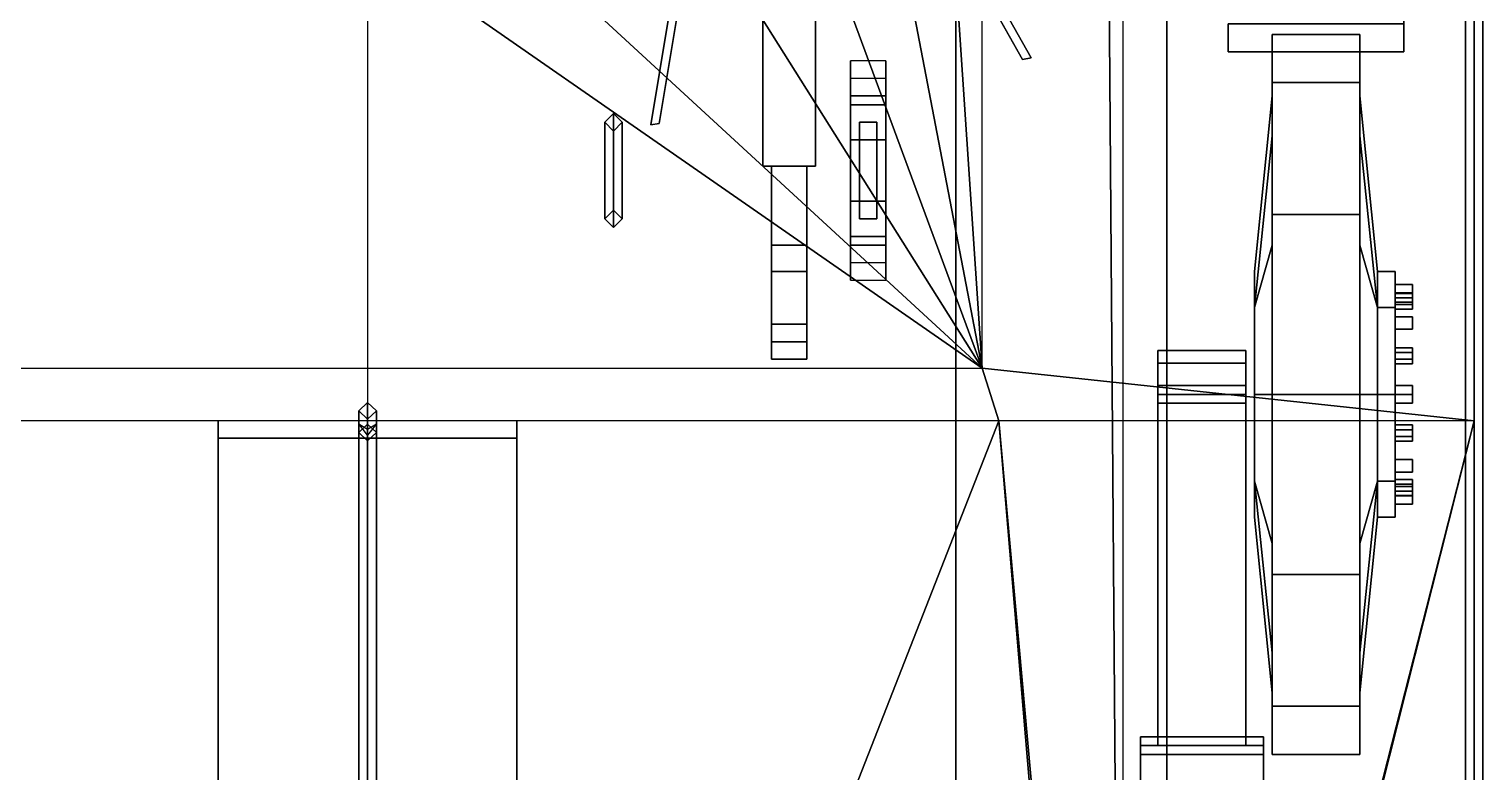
# Model space of a CAD drawing. Header units: millimetres. Extents: x -1.27 to 1.27, y -2.41 to 6.57.
# Drawn here: x -0.385 to 1.27, y -0.93 to -0.084 of the extents above; entities that cross this region are included whole.
import ezdxf

# ---------------------------------------------------------------- set-up
doc = ezdxf.new("R2010")
doc.units = ezdxf.units.MM
for name, color, linetype in [('fenders', 6, 'Continuous'), ('gun', 1, 'Continuous'), ('reference', 9, 'Continuous'), ('side_skirts', 3, 'Continuous'), ('suspension', 5, 'Continuous'), ('tracks', 3, 'Continuous'), ('turret', 2, 'Continuous'), ('wheels', 2, 'Continuous')]:
    doc.layers.add(name, color=color, linetype=linetype)

msp = doc.modelspace()

# ---------------------------------------------------------------- linework, layer by layer
for points in [[(0.86, -2.1, 1.17), (0.67, -2.26, 0.38), (0.67, 1.83, 0.38), (0.8263, 2.37, 1.03)], [(0.86, -2.1, 1.17), (0.86, -2.1, 1.17), (0.8263, 2.37, 1.03), (0.86, 2.1263, 1.17)], [(0.7, -0.47, 1.84), (0.7, 0.96, 1.84), (1.26, 2.1263, 1.17), (1.26, -0.53, 1.17)], [(0.67, 1.83, 0.38), (0.67, -2.26, 0.38), (-0.67, -2.26, 0.38), (-0.67, 1.83, 0.38)], [(0.62, 0.72, 1.84), (0.7, -0.47, 1.84), (0.7, 0.96, 1.84), (0.62, 0.72, 1.84)], [(0.7, -0.47, 1.84), (0.7, -0.47, 1.84), (0.62, 0.72, 1.84), (0.5, 0.57, 1.84)], [(0.7, -0.47, 1.84), (0.7, -0.47, 1.84), (0.5, 0.57, 1.84), (0.36, 0.45, 1.84)], [(0.7, -0.47, 1.84), (0.7, -0.47, 1.84), (0.36, 0.45, 1.84), (0.19, 0.34, 1.84)], [(0.7, -0.47, 1.84), (0.7, -0.47, 1.84), (0.19, 0.34, 1.84), (-0.06, 0.23, 1.84)], [(0.7, -0.47, 1.84), (0.7, -0.47, 1.84), (-0.06, 0.23, 1.84), (-0.25, 0.19, 1.84)], [(-0.7, -0.47, 1.84), (0.7, -0.47, 1.84), (-0.25, 0.19, 1.84), (-0.47, 0.19, 1.84)], [(0.55, -0.14, 1.84), (0.55, -0.17, 1.89), (0.55, -0.16, 1.9), (0.55, -0.12, 1.84)], [(0.55, -0.12, 1.84), (0.55, -0.16, 1.9), (0.59, -0.16, 1.9), (0.59, -0.12, 1.84)], [(0.59, -0.16, 1.9), (0.59, -0.17, 1.89), (0.59, -0.14, 1.84), (0.59, -0.12, 1.84)], [(0.59, -0.14, 1.84), (0.59, -0.17, 1.89), (0.55, -0.17, 1.89), (0.55, -0.14, 1.84)], [(0.55, -0.17, 1.89), (0.55, -0.21, 1.92), (0.55, -0.21, 1.93), (0.55, -0.16, 1.9)], [(0.55, -0.16, 1.9), (0.55, -0.21, 1.93), (0.59, -0.21, 1.93), (0.59, -0.16, 1.9)], [(0.59, -0.21, 1.93), (0.59, -0.21, 1.92), (0.59, -0.17, 1.89), (0.59, -0.16, 1.9)], [(0.28, -0.18, 1.84), (0.27, -0.19, 1.84), (0.27, -0.19, 1.9), (0.28, -0.18, 1.91)], [(0.27, -0.3, 1.9), (0.28, -0.31, 1.91), (0.28, -0.18, 1.91), (0.27, -0.19, 1.9)], [(0.29, -0.19, 1.84), (0.28, -0.18, 1.84), (0.28, -0.18, 1.91), (0.29, -0.19, 1.9)], [(0.28, -0.31, 1.91), (0.29, -0.3, 1.9), (0.29, -0.19, 1.9), (0.28, -0.18, 1.91)], [(0.59, -0.17, 1.89), (0.59, -0.21, 1.92), (0.55, -0.21, 1.92), (0.55, -0.17, 1.89)], [(0.27, -0.19, 1.84), (0.28, -0.2, 1.84), (0.28, -0.2, 1.89), (0.27, -0.19, 1.9)], [(0.28, -0.29, 1.89), (0.27, -0.3, 1.9), (0.27, -0.19, 1.9), (0.28, -0.2, 1.89)], [(0.28, -0.2, 1.84), (0.29, -0.19, 1.84), (0.29, -0.19, 1.9), (0.28, -0.2, 1.89)], [(0.29, -0.3, 1.9), (0.28, -0.29, 1.89), (0.28, -0.2, 1.89), (0.29, -0.19, 1.9)], [(0.56, -0.19, 1.84), (0.56, -0.3, 1.84), (0.56, -0.3, 1.89), (0.56, -0.19, 1.89)], [(0.56, -0.19, 1.89), (0.56, -0.3, 1.89), (0.58, -0.3, 1.9), (0.58, -0.19, 1.9)], [(0.58, -0.19, 1.9), (0.58, -0.19, 1.84), (0.56, -0.19, 1.84), (0.56, -0.19, 1.89)], [(0.58, -0.3, 1.9), (0.58, -0.3, 1.84), (0.58, -0.19, 1.84), (0.58, -0.19, 1.9)], [(0.55, -0.21, 1.93), (0.55, -0.28, 1.93), (0.59, -0.28, 1.93), (0.59, -0.21, 1.93)], [(0.55, -0.21, 1.92), (0.55, -0.28, 1.92), (0.55, -0.28, 1.93), (0.55, -0.21, 1.93)], [(0.59, -0.21, 1.92), (0.59, -0.28, 1.92), (0.55, -0.28, 1.92), (0.55, -0.21, 1.92)], [(0.59, -0.28, 1.93), (0.59, -0.28, 1.92), (0.59, -0.21, 1.92), (0.59, -0.21, 1.93)], [(0.55, -0.28, 1.93), (0.55, -0.28, 1.92), (0.55, -0.32, 1.89), (0.55, -0.33, 1.9)], [(0.59, -0.33, 1.9), (0.59, -0.28, 1.93), (0.55, -0.28, 1.93), (0.55, -0.33, 1.9)], [(0.55, -0.32, 1.89), (0.55, -0.28, 1.92), (0.59, -0.28, 1.92), (0.59, -0.32, 1.89)], [(0.59, -0.32, 1.89), (0.59, -0.28, 1.92), (0.59, -0.28, 1.93), (0.59, -0.33, 1.9)], [(0.28, -0.29, 1.84), (0.27, -0.3, 1.84), (0.27, -0.3, 1.9), (0.28, -0.29, 1.89)], [(0.29, -0.3, 1.84), (0.28, -0.29, 1.84), (0.28, -0.29, 1.89), (0.29, -0.3, 1.9)], [(0.27, -0.3, 1.84), (0.28, -0.31, 1.84), (0.28, -0.31, 1.91), (0.27, -0.3, 1.9)], [(0.28, -0.31, 1.84), (0.29, -0.3, 1.84), (0.29, -0.3, 1.9), (0.28, -0.31, 1.91)], [(0.56, -0.3, 1.89), (0.56, -0.3, 1.84), (0.58, -0.3, 1.84), (0.58, -0.3, 1.9)], [(0.55, -0.33, 1.9), (0.55, -0.32, 1.89), (0.55, -0.35, 1.84), (0.55, -0.37, 1.84)], [(0.55, -0.35, 1.84), (0.55, -0.32, 1.89), (0.59, -0.32, 1.89), (0.59, -0.35, 1.84)], [(0.59, -0.37, 1.84), (0.59, -0.33, 1.9), (0.55, -0.33, 1.9), (0.55, -0.37, 1.84)], [(0.59, -0.35, 1.84), (0.59, -0.32, 1.89), (0.59, -0.33, 1.9), (0.59, -0.37, 1.84)], [(-0.7188, -0.53, 1.8175), (-0.7, -0.47, 1.84), (0.7, -0.47, 1.84), (0.7188, -0.53, 1.8175)], [(0.7188, -0.53, 1.8175), (0.7, -0.47, 1.84), (1.26, -0.53, 1.17)], [(0, -0.5094, 1.8252), (-0.01, -0.5188, 1.8217), (-0.01, -0.5434, 1.8894), (0, -0.534, 1.8928)], [(0.01, -0.5188, 1.8217), (0, -0.5094, 1.8252), (0, -0.534, 1.8928), (0.01, -0.5434, 1.8894)], [(-0.01, -0.5188, 1.8217), (0, -0.5282, 1.8182), (0, -0.5528, 1.886), (-0.01, -0.5434, 1.8894)], [(0, -0.5282, 1.8182), (0.01, -0.5188, 1.8217), (0.01, -0.5434, 1.8894), (0, -0.5528, 1.886)], [(-0.7188, -0.53, 1.8175), (-0.85, -2.0869, 1.2349), (-0.07, -2.08, 1.2375), (-0.19, -1.6, 1.4171)], [(-0.7188, -0.53, 1.8175), (-0.19, -1.6, 1.4171), (0.3, -1.6, 1.4171), (0.7188, -0.53, 1.8175)], [(0, -1.294, 1.5752), (-0.01, -1.3068, 1.5812), (-0.01, -0.5337, 1.8626), (0, -0.5396, 1.8497)], [(-0.01, -1.3068, 1.5812), (0, -1.3008, 1.594), (0, -0.5465, 1.8685), (-0.01, -0.5337, 1.8626)], [(-0.01, -0.5434, 1.8894), (0, -0.5528, 1.886), (0.01, -0.5434, 1.8894), (0, -0.534, 1.8928)], [(0.01, -1.3068, 1.5812), (0, -1.294, 1.5752), (0, -0.5396, 1.8497), (0.01, -0.5337, 1.8626)], [(0, -1.3008, 1.594), (0.01, -1.3068, 1.5812), (0.01, -0.5337, 1.8626), (0, -0.5465, 1.8685)], [(0.42, -2.08, 1.2375), (0.85, -2.0869, 1.2349), (0.7188, -0.53, 1.8175), (0.3, -1.6, 1.4171)], [(0.85, -2.0869, 1.2349), (0.86, -2.1, 1.17), (0.7188, -0.53, 1.8175)], [(0.86, -2.1, 1.17), (1.26, -0.53, 1.17), (0.7188, -0.53, 1.8175)]]:
    msp.add_3dface(points)
at = {"layer": 'fenders'}
for points in [[(1.26, -0.53, 1.17), (1.26, 2.1263, 1.17), (1.26, 2.13, 1.13), (1.26, -2.41, 1.13)], [(1.26, -0.53, 1.17), (1, -1.56, 1.17), (0.86, -2.1, 1.17), (1.26, -0.53, 1.17)], [(1.26, -0.53, 1.17), (1.26, -1.56, 1.17), (1, -1.56, 1.17), (1.26, -0.53, 1.17)], [(1.26, -2.41, 1.13), (1.26, -2.41, 1.13), (1.26, -2.41, 1.17), (1.26, -0.53, 1.17)]]:
    msp.add_3dface(points, dxfattribs=at)
at = {"layer": 'gun'}
for points in [[(0.45, 0.08, 1.97), (0.45, -0.24, 1.97), (0.45, -0.24, 2.06), (0.45, 0.08, 2.06)], [(0.45, 0.08, 2.06), (0.45, -0.24, 2.06), (0.51, -0.24, 2.06), (0.51, 0.08, 2.06)], [(0.51, 0.08, 1.97), (0.51, -0.24, 1.97), (0.45, -0.24, 1.97), (0.45, 0.08, 1.97)], [(0.51, -0.24, 2.06), (0.51, -0.24, 1.97), (0.51, 0.08, 1.97), (0.51, 0.08, 2.06)], [(0.46, -0.24, 2.01), (0.45, -0.24, 1.97), (0.51, -0.24, 1.97), (0.5, -0.24, 2.01)], [(0.45, -0.24, 2.06), (0.45, -0.24, 1.97), (0.46, -0.24, 2.01), (0.46, -0.24, 2.06)], [(0.46, -0.24, 2.01), (0.46, -0.33, 2.01), (0.46, -0.36, 2.06), (0.46, -0.24, 2.06)], [(0.5, -0.24, 2.01), (0.5, -0.33, 2.01), (0.46, -0.33, 2.01), (0.46, -0.24, 2.01)], [(0.46, -0.24, 2.06), (0.46, -0.36, 2.06), (0.5, -0.36, 2.06), (0.5, -0.24, 2.06)], [(0.5, -0.36, 2.06), (0.5, -0.33, 2.01), (0.5, -0.24, 2.01), (0.5, -0.24, 2.06)], [(0.5, -0.24, 2.06), (0.5, -0.24, 2.01), (0.51, -0.24, 1.97), (0.51, -0.24, 2.06)], [(0.46, -0.33, 2.01), (0.46, -0.42, 1.97), (0.46, -0.42, 2.1), (0.46, -0.36, 2.06)], [(0.5, -0.33, 2.01), (0.5, -0.42, 1.97), (0.46, -0.42, 1.97), (0.46, -0.33, 2.01)], [(0.5, -0.42, 2.1), (0.5, -0.42, 1.97), (0.5, -0.33, 2.01), (0.5, -0.36, 2.06)], [(0.46, -0.36, 2.06), (0.46, -0.42, 2.1), (0.5, -0.42, 2.1), (0.5, -0.36, 2.06)], [(0.5, -0.42, 1.97), (0.5, -0.44, 1.97), (0.46, -0.44, 1.97), (0.46, -0.42, 1.97)], [(0.46, -0.42, 1.97), (0.46, -0.44, 1.97), (0.46, -0.44, 2.05), (0.46, -0.42, 2.1)], [(0.46, -0.42, 2.1), (0.46, -0.44, 2.05), (0.46, -0.46, 2.08), (0.46, -0.46, 2.1)], [(0.5, -0.46, 2.1), (0.5, -0.42, 2.1), (0.46, -0.42, 2.1), (0.46, -0.46, 2.1)], [(0.5, -0.44, 2.05), (0.5, -0.44, 1.97), (0.5, -0.42, 1.97), (0.5, -0.42, 2.1)], [(0.5, -0.46, 2.08), (0.5, -0.44, 2.05), (0.5, -0.42, 2.1), (0.5, -0.46, 2.1)], [(0.46, -0.44, 2.05), (0.46, -0.44, 1.97), (0.5, -0.44, 1.97), (0.5, -0.44, 2.05)], [(0.46, -0.46, 2.08), (0.46, -0.44, 2.05), (0.5, -0.44, 2.05), (0.5, -0.46, 2.08)], [(0.46, -0.46, 2.1), (0.46, -0.46, 2.08), (0.5, -0.46, 2.08), (0.5, -0.46, 2.1)]]:
    msp.add_3dface(points, dxfattribs=at)
at = {"layer": 'reference'}
msp.add_xline((0, 3.73, 1.86), (0, -1), dxfattribs=at)
at = {"layer": 'side_skirts'}
for points in [[(1.26, 1.95, 1.08), (1.26, -1.52, 1.08), (1.26, -1.52, 1.2), (1.26, 1.95, 1.2)], [(1.26, 1.95, 1.2), (1.26, -1.52, 1.2), (1.27, -1.52, 1.2), (1.27, 1.95, 1.2)], [(1.26, 1.68, 0.86), (1.26, -1.27, 0.86), (1.26, -1.52, 1.08), (1.26, 1.95, 1.08)], [(1.27, -1.52, 1.2), (1.27, -1.52, 1.08), (1.27, 1.95, 1.08), (1.27, 1.95, 1.2)], [(1.27, -1.52, 1.08), (1.27, -1.27, 0.86), (1.27, 1.68, 0.86), (1.27, 1.95, 1.08)], [(1.27, 1.68, 0.86), (1.27, -1.27, 0.86), (1.26, -1.27, 0.86), (1.26, 1.68, 0.86)]]:
    msp.add_3dface(points, dxfattribs=at)
at = {"layer": 'suspension'}
for points in [[(0.9, -0.4646, 0.4654), (0.9, -0.45, 0.43), (0.9, -0.45, 0.43), (0.9, -0.4646, 0.3946)], [(1, -0.45, 0.43), (1, -0.4646, 0.3946), (0.9, -0.4646, 0.3946), (0.9, -0.45, 0.43)], [(1, -0.4646, 0.4654), (1, -0.45, 0.43), (0.9, -0.45, 0.43), (0.9, -0.4646, 0.4654)], [(1, -0.4646, 0.3946), (1, -0.45, 0.43), (1, -0.45, 0.43), (1, -0.4646, 0.4654)], [(1, -0.49, 0.4759), (1, -0.4646, 0.4654), (0.9, -0.4646, 0.4654), (0.9, -0.49, 0.4759)], [(0.9, -0.5, 0.48), (0.9, -0.4646, 0.4654), (0.9, -0.4646, 0.3946), (0.9, -0.5, 0.38)], [(1, -0.4646, 0.3946), (1, -0.5, 0.38), (0.9, -0.5, 0.38), (0.9, -0.4646, 0.3946)], [(1, -0.5, 0.38), (1, -0.4646, 0.3946), (1, -0.4646, 0.4654), (1, -0.5, 0.48)], [(0.9, -0.49, 0.4759), (0.9, -0.5, 0.48), (0.9, -0.49, 0.62)], [(0.9, -0.5, 0.48), (0.9, -0.51, 0.4831), (0.9, -0.51, 0.62), (0.9, -0.49, 0.62)], [(1, -0.49, 0.62), (1, -0.49, 0.4759), (0.9, -0.49, 0.4759), (0.9, -0.49, 0.62)], [(0.9, -0.49, 0.62), (0.9, -0.51, 0.62), (1, -0.51, 0.62), (1, -0.49, 0.62)], [(1, -0.49, 0.62), (1, -0.5, 0.48), (1, -0.49, 0.4759), (1, -0.49, 0.62)], [(1, -0.51, 0.62), (1, -0.51, 0.4831), (1, -0.5, 0.48), (1, -0.49, 0.62)], [(1, -0.5, 0.38), (1, -0.9, 0.49), (0.9, -0.9, 0.49), (0.9, -0.5, 0.38)], [(0.9, -0.5, 0.38), (0.9, -0.9, 0.49), (0.9, -0.89, 0.6), (0.9, -0.5, 0.48)], [(0.9, -0.51, 0.55), (0.9, -0.89, 0.61), (0.9, -0.89, 0.72), (0.9, -0.51, 0.62)], [(0.9, -0.51, 0.62), (0.9, -0.89, 0.72), (1, -0.89, 0.72), (1, -0.51, 0.62)], [(0.9, -0.51, 0.4831), (0.9, -0.89, 0.6), (1, -0.89, 0.6), (1, -0.51, 0.4831)], [(0.9, -0.51, 0.55), (0.9, -0.51, 0.4831), (1, -0.51, 0.4831), (1, -0.51, 0.55)], [(1, -0.51, 0.55), (1, -0.89, 0.61), (0.9, -0.89, 0.61), (0.9, -0.51, 0.55)], [(1, -0.89, 0.6), (1, -0.9, 0.49), (1, -0.5, 0.38), (1, -0.5, 0.48)], [(1, -0.89, 0.72), (1, -0.89, 0.61), (1, -0.51, 0.55), (1, -0.51, 0.62)], [(0.9, -0.89, 0.61), (0.88, -0.89, 0.6), (0.88, -0.89, 0.73), (0.9, -0.89, 0.72)], [(0.88, -0.89, 0.6), (0.88, -0.97, 0.6), (0.88, -0.97, 0.73), (0.88, -0.89, 0.73)], [(1, -0.89, 0.61), (1.02, -0.89, 0.6), (0.88, -0.89, 0.6), (0.9, -0.89, 0.61)], [(0.9, -0.89, 0.6), (0.9, -0.9, 0.49), (0.88, -0.9, 0.49), (0.88, -0.89, 0.6)], [(0.88, -0.9, 0.49), (0.88, -0.96, 0.49), (0.88, -0.97, 0.6), (0.88, -0.89, 0.6)], [(1.02, -0.91, 0.74), (1.02, -0.89, 0.73), (0.88, -0.89, 0.73), (0.88, -0.91, 0.74)], [(0.88, -0.89, 0.73), (0.88, -0.97, 0.73), (0.88, -0.95, 0.74), (0.88, -0.91, 0.74)], [(1.02, -0.89, 0.73), (1, -0.89, 0.72), (0.9, -0.89, 0.72), (0.88, -0.89, 0.73)], [(1.02, -0.89, 0.73), (1.02, -0.89, 0.6), (1, -0.89, 0.61), (1, -0.89, 0.72)], [(1.02, -0.89, 0.6), (1.02, -0.9, 0.49), (1, -0.9, 0.49), (1, -0.89, 0.6)], [(1.02, -0.97, 0.73), (1.02, -0.97, 0.6), (1.02, -0.89, 0.6), (1.02, -0.89, 0.73)], [(1.02, -0.97, 0.6), (1.02, -0.96, 0.49), (1.02, -0.9, 0.49), (1.02, -0.89, 0.6)], [(1.02, -0.95, 0.74), (1.02, -0.97, 0.73), (1.02, -0.89, 0.73), (1.02, -0.91, 0.74)], [(1.02, -0.9, 0.49), (1.02, -0.96, 0.49), (0.88, -0.96, 0.49), (0.88, -0.9, 0.49)], [(0.88, -0.91, 0.74), (0.88, -0.95, 0.74), (1.02, -0.95, 0.74), (1.02, -0.91, 0.74)]]:
    msp.add_3dface(points, dxfattribs=at)
at = {"layer": 'tracks'}
for points in [[(0.91, 1.47), (0.91, -1.45), (0.91, -1.44, 0.03), (0.91, 1.45, 0.03)], [(1.25, -1.44, 0.03), (1.25, -1.45), (1.25, 1.47), (1.25, 1.45, 0.03)], [(0.91, 1.45, 0.03), (0.91, -1.44, 0.03), (1.25, -1.44, 0.03), (1.25, 1.45, 0.03)], [(0.91, -2.05, 0.91), (0.91, -2.07, 0.94), (0.91, 0, 0.98), (0.91, 0, 0.95)], [(0.91, 0, 0.98), (0.91, -2.07, 0.94), (1.25, -2.07, 0.94), (1.25, 0, 0.98)], [(1.25, 0, 0.95), (1.25, -2.05, 0.91), (0.91, -2.05, 0.91), (0.91, 0, 0.95)], [(1.25, 0, 0.98), (1.25, -2.07, 0.94), (1.25, -2.05, 0.91), (1.25, 0, 0.95)], [(-0.17, -1.27, 1.54), (-0.17, -1.28, 1.57), (-0.17, -0.55, 1.84), (-0.17, -0.53, 1.82)], [(-0.17, -0.53, 1.82), (-0.17, -0.55, 1.84), (0.17, -0.55, 1.84), (0.17, -0.53, 1.82)], [(0.17, -0.55, 1.84), (0.17, -1.28, 1.57), (0.17, -1.27, 1.54), (0.17, -0.53, 1.82)], [(-0.17, -0.55, 1.84), (-0.17, -1.28, 1.57), (0.17, -1.28, 1.57), (0.17, -0.55, 1.84)]]:
    msp.add_3dface(points, dxfattribs=at)
at = {"layer": 'turret'}
for points in [[(0.7557, -0.1166, 2.1), (0.5785, 0.1974, 2.1), (0.5686, 0.1956, 2.1), (0.7459, -0.1184, 2.1)], [(0.6781, 0.0017, 1.92), (0.7459, -0.1184, 1.92), (0.7459, -0.1184, 2.1), (0.5686, 0.1956, 2.1)], [(0.7557, -0.1166, 1.92), (0.6879, 0.0034, 1.92), (0.5785, 0.1974, 2.1), (0.7557, -0.1166, 2.1)], [(0.3815, 0.1626, 2.1), (0.3224, -0.193, 2.1), (0.3322, -0.1913, 2.1), (0.3914, 0.1644, 2.1)], [(0.345, -0.057, 1.92), (0.3224, -0.193, 1.92), (0.3224, -0.193, 2.1), (0.3815, 0.1626, 2.1)], [(0.3322, -0.1913, 1.92), (0.3548, -0.0553, 1.92), (0.3914, 0.1644, 2.1), (0.3322, -0.1913, 2.1)], [(0.7459, -0.1184, 2.1), (0.7459, -0.1184, 1.92), (0.7557, -0.1166, 1.92), (0.7557, -0.1166, 2.1)], [(0.3224, -0.193, 2.1), (0.3224, -0.193, 1.92), (0.3322, -0.1913, 1.92), (0.3322, -0.1913, 2.1)]]:
    msp.add_3dface(points, dxfattribs=at)
at = {"layer": 'wheels'}
for points in [[(1.18, -0.0778, 0.9178), (1.18, -0.11, 0.84), (1.18, -0.06, 0.84), (1.18, -0.0424, 0.8824)], [(1.18, -0.11, 0.84), (1.18, -0.0778, 0.7622), (1.18, -0.0424, 0.7976), (1.18, -0.06, 0.84)], [(0.98, -0.0778, 0.9178), (0.98, -0.11, 0.84), (1.18, -0.11, 0.84), (1.18, -0.0778, 0.9178)], [(0.98, -0.11, 0.84), (0.98, -0.0778, 0.7622), (1.18, -0.0778, 0.7622), (1.18, -0.11, 0.84)], [(1.03, -0.09, 0.43), (1.03, -0.1449, 0.225), (1.03, -0.2056, 0.26), (1.03, -0.16, 0.43)], [(1.03, -0.1449, 0.635), (1.03, -0.09, 0.43), (1.03, -0.16, 0.43), (1.03, -0.2056, 0.6)], [(1.03, -0.1449, 0.225), (1.03, -0.09, 0.43), (1.13, -0.09, 0.43), (1.13, -0.1449, 0.225)], [(1.03, -0.09, 0.43), (1.03, -0.1449, 0.635), (1.13, -0.1449, 0.635), (1.13, -0.09, 0.43)], [(1.13, -0.09, 0.43), (1.13, -0.1449, 0.635), (1.13, -0.2056, 0.6), (1.13, -0.16, 0.43)], [(1.13, -0.1449, 0.225), (1.13, -0.09, 0.43), (1.13, -0.16, 0.43), (1.13, -0.2056, 0.26)], [(1.03, -0.295, 0.7851), (1.03, -0.1449, 0.635), (1.03, -0.2056, 0.6), (1.03, -0.33, 0.7244)], [(1.03, -0.1449, 0.635), (1.03, -0.295, 0.7851), (1.13, -0.295, 0.7851), (1.13, -0.1449, 0.635)], [(1.03, -0.1449, 0.225), (1.03, -0.295, 0.0749), (1.03, -0.33, 0.1356), (1.03, -0.2056, 0.26)], [(1.03, -0.295, 0.0749), (1.03, -0.1449, 0.225), (1.13, -0.1449, 0.225), (1.13, -0.295, 0.0749)], [(1.13, -0.1449, 0.635), (1.13, -0.295, 0.7851), (1.13, -0.33, 0.7244), (1.13, -0.2056, 0.6)], [(1.13, -0.295, 0.0749), (1.13, -0.1449, 0.225), (1.13, -0.2056, 0.26), (1.13, -0.33, 0.1356)], [(1.03, -0.16, 0.43), (1.03, -0.2056, 0.26), (1.01, -0.401, 0.331), (1.01, -0.36, 0.43)], [(1.03, -0.2056, 0.6), (1.03, -0.16, 0.43), (1.01, -0.36, 0.43), (1.01, -0.401, 0.529)], [(1.13, -0.2056, 0.26), (1.13, -0.16, 0.43), (1.15, -0.36, 0.43), (1.15, -0.401, 0.331)], [(1.13, -0.16, 0.43), (1.13, -0.2056, 0.6), (1.15, -0.401, 0.529), (1.15, -0.36, 0.43)], [(1.03, -0.33, 0.7244), (1.03, -0.2056, 0.6), (1.01, -0.401, 0.529)], [(1.03, -0.2056, 0.26), (1.03, -0.33, 0.1356), (1.01, -0.401, 0.331)], [(1.13, -0.33, 0.1356), (1.13, -0.2056, 0.26), (1.15, -0.401, 0.331)], [(1.03, -0.295, 0.0749), (1.03, -0.5, 0.02), (1.03, -0.5, 0.09), (1.03, -0.33, 0.1356)], [(1.03, -0.5, 0.02), (1.03, -0.295, 0.0749), (1.13, -0.295, 0.0749), (1.13, -0.5, 0.02)], [(1.03, -0.5, 0.84), (1.03, -0.295, 0.7851), (1.03, -0.33, 0.7244), (1.03, -0.5, 0.77)], [(1.03, -0.295, 0.7851), (1.03, -0.5, 0.84), (1.13, -0.5, 0.84), (1.13, -0.295, 0.7851)], [(1.13, -0.5, 0.02), (1.13, -0.295, 0.0749), (1.13, -0.33, 0.1356), (1.13, -0.5, 0.09)], [(1.13, -0.295, 0.7851), (1.13, -0.5, 0.84), (1.13, -0.5, 0.77), (1.13, -0.33, 0.7244)], [(1.03, -0.5, 0.77), (1.03, -0.33, 0.7244), (1.01, -0.401, 0.529), (1.01, -0.5, 0.57)], [(1.03, -0.33, 0.1356), (1.03, -0.5, 0.09), (1.01, -0.5, 0.29), (1.01, -0.401, 0.331)], [(1.13, -0.33, 0.7244), (1.13, -0.5, 0.77), (1.15, -0.5, 0.57), (1.15, -0.401, 0.529)], [(1.13, -0.5, 0.09), (1.13, -0.33, 0.1356), (1.15, -0.401, 0.331), (1.15, -0.5, 0.29)], [(1.01, -0.401, 0.331), (1.01, -0.64, 0.43), (1.01, -0.599, 0.529), (1.01, -0.36, 0.43)], [(1.01, -0.36, 0.43), (1.01, -0.599, 0.529), (1.01, -0.5, 0.57), (1.01, -0.401, 0.529)], [(1.15, -0.401, 0.331), (1.15, -0.36, 0.43), (1.17, -0.36, 0.43), (1.17, -0.401, 0.331)], [(1.15, -0.36, 0.43), (1.15, -0.401, 0.529), (1.17, -0.401, 0.529), (1.17, -0.36, 0.43)], [(1.17, -0.36, 0.43), (1.17, -0.401, 0.529), (1.17, -0.3845, 0.4778)], [(1.17, -0.36, 0.43), (1.17, -0.3845, 0.4778), (1.17, -0.3899, 0.4648), (1.17, -0.375, 0.43)], [(1.17, -0.3845, 0.3822), (1.17, -0.36, 0.43), (1.17, -0.375, 0.43), (1.17, -0.3899, 0.3952)], [(1.17, -0.401, 0.331), (1.17, -0.36, 0.43), (1.17, -0.3845, 0.3822)], [(1.17, -0.375, 0.43), (1.17, -0.3899, 0.4648), (1.17, -0.3899, 0.4648), (1.17, -0.385, 0.44)], [(1.17, -0.3899, 0.3952), (1.17, -0.375, 0.43), (1.17, -0.385, 0.42), (1.17, -0.3899, 0.3952)], [(1.17, -0.375, 0.43), (1.17, -0.385, 0.44), (1.19, -0.385, 0.44), (1.19, -0.375, 0.43)], [(1.17, -0.385, 0.42), (1.17, -0.375, 0.43), (1.19, -0.375, 0.43), (1.19, -0.385, 0.42)], [(1.19, -0.395, 0.43), (1.19, -0.385, 0.42), (1.19, -0.375, 0.43), (1.19, -0.385, 0.44)], [(1.17, -0.3845, 0.4778), (1.17, -0.401, 0.529), (1.17, -0.4116, 0.5184), (1.17, -0.3976, 0.4832)], [(1.17, -0.401, 0.331), (1.17, -0.3845, 0.3822), (1.17, -0.3976, 0.3768), (1.17, -0.4116, 0.3416)], [(1.17, -0.3845, 0.4778), (1.17, -0.3976, 0.4832), (1.19, -0.3976, 0.4832), (1.19, -0.3845, 0.4778)], [(1.17, -0.3899, 0.4648), (1.17, -0.3845, 0.4778), (1.19, -0.3845, 0.4778), (1.19, -0.3899, 0.4648)], [(1.17, -0.3845, 0.3822), (1.17, -0.3899, 0.3952), (1.19, -0.3899, 0.3952), (1.19, -0.3845, 0.3822)], [(1.17, -0.3976, 0.3768), (1.17, -0.3845, 0.3822), (1.19, -0.3845, 0.3822), (1.19, -0.3976, 0.3768)], [(1.17, -0.385, 0.44), (1.17, -0.3899, 0.4648), (1.17, -0.403, 0.4702), (1.17, -0.395, 0.43)], [(1.17, -0.3899, 0.3952), (1.17, -0.385, 0.42), (1.17, -0.395, 0.43), (1.17, -0.403, 0.3898)], [(1.17, -0.395, 0.43), (1.17, -0.385, 0.42), (1.19, -0.385, 0.42), (1.19, -0.395, 0.43)], [(1.17, -0.385, 0.44), (1.17, -0.395, 0.43), (1.19, -0.395, 0.43), (1.19, -0.385, 0.44)], [(1.17, -0.403, 0.4702), (1.17, -0.3899, 0.4648), (1.19, -0.3899, 0.4648), (1.19, -0.403, 0.4702)], [(1.17, -0.3899, 0.3952), (1.17, -0.403, 0.3898), (1.19, -0.403, 0.3898), (1.19, -0.3899, 0.3952)], [(1.17, -0.49, 0.43), (1.17, -0.4258, 0.3558), (1.17, -0.395, 0.43), (1.17, -0.49, 0.43)], [(1.17, -0.49, 0.43), (1.17, -0.395, 0.43), (1.17, -0.4258, 0.5042), (1.17, -0.49, 0.43)], [(1.17, -0.395, 0.43), (1.17, -0.403, 0.4702), (1.17, -0.4258, 0.5042), (1.17, -0.395, 0.43)], [(1.17, -0.4258, 0.3558), (1.17, -0.403, 0.3898), (1.17, -0.395, 0.43), (1.17, -0.4258, 0.3558)], [(1.19, -0.403, 0.4702), (1.19, -0.3899, 0.4648), (1.19, -0.3845, 0.4778), (1.19, -0.3976, 0.4832)], [(1.19, -0.403, 0.3898), (1.19, -0.3976, 0.3768), (1.19, -0.3845, 0.3822), (1.19, -0.3899, 0.3952)], [(1.01, -0.5, 0.29), (1.01, -0.599, 0.331), (1.01, -0.64, 0.43), (1.01, -0.401, 0.331)], [(1.15, -0.5, 0.29), (1.15, -0.401, 0.331), (1.17, -0.401, 0.331), (1.17, -0.5, 0.29)], [(1.15, -0.401, 0.529), (1.15, -0.5, 0.57), (1.17, -0.5, 0.57), (1.17, -0.401, 0.529)], [(1.17, -0.3976, 0.4832), (1.17, -0.4116, 0.5184), (1.17, -0.4116, 0.5042), (1.17, -0.3976, 0.4832)], [(1.17, -0.3976, 0.4832), (1.17, -0.4116, 0.5042), (1.17, -0.4258, 0.5042), (1.17, -0.403, 0.4702)], [(1.17, -0.4116, 0.3416), (1.17, -0.3976, 0.3768), (1.17, -0.3976, 0.3768), (1.17, -0.4116, 0.3558)], [(1.17, -0.4116, 0.3558), (1.17, -0.3976, 0.3768), (1.17, -0.403, 0.3898), (1.17, -0.4258, 0.3558)], [(1.17, -0.3976, 0.4832), (1.17, -0.403, 0.4702), (1.19, -0.403, 0.4702), (1.19, -0.3976, 0.4832)], [(1.17, -0.403, 0.3898), (1.17, -0.3976, 0.3768), (1.19, -0.3976, 0.3768), (1.19, -0.403, 0.3898)], [(1.17, -0.401, 0.529), (1.17, -0.5, 0.57), (1.17, -0.4522, 0.5455)], [(1.17, -0.401, 0.529), (1.17, -0.4522, 0.5455), (1.17, -0.4468, 0.5324), (1.17, -0.4116, 0.5184)], [(1.17, -0.4522, 0.3145), (1.17, -0.401, 0.331), (1.17, -0.4116, 0.3416), (1.17, -0.4468, 0.3276)], [(1.17, -0.5, 0.29), (1.17, -0.401, 0.331), (1.17, -0.4522, 0.3145)], [(1.17, -0.4116, 0.5184), (1.17, -0.4468, 0.5324), (1.17, -0.4468, 0.5324), (1.17, -0.4258, 0.5184)], [(1.17, -0.4468, 0.3276), (1.17, -0.4116, 0.3416), (1.17, -0.4258, 0.3416), (1.17, -0.4468, 0.3276)], [(1.17, -0.4116, 0.5184), (1.17, -0.4258, 0.5184), (1.19, -0.4258, 0.5184), (1.19, -0.4116, 0.5184)], [(1.17, -0.4116, 0.5042), (1.17, -0.4116, 0.5184), (1.19, -0.4116, 0.5184), (1.19, -0.4116, 0.5042)], [(1.17, -0.4258, 0.5042), (1.17, -0.4116, 0.5042), (1.19, -0.4116, 0.5042), (1.19, -0.4258, 0.5042)], [(1.17, -0.4116, 0.3416), (1.17, -0.4116, 0.3558), (1.19, -0.4116, 0.3558), (1.19, -0.4116, 0.3416)], [(1.17, -0.4258, 0.3416), (1.17, -0.4116, 0.3416), (1.19, -0.4116, 0.3416), (1.19, -0.4258, 0.3416)], [(1.17, -0.4116, 0.3558), (1.17, -0.4258, 0.3558), (1.19, -0.4258, 0.3558), (1.19, -0.4116, 0.3558)], [(1.19, -0.4258, 0.5042), (1.19, -0.4116, 0.5042), (1.19, -0.4116, 0.5184), (1.19, -0.4258, 0.5184)], [(1.19, -0.4258, 0.3558), (1.19, -0.4258, 0.3416), (1.19, -0.4116, 0.3416), (1.19, -0.4116, 0.3558)], [(1.17, -0.5, 0.44), (1.17, -0.49, 0.43), (1.17, -0.4258, 0.5042), (1.17, -0.5, 0.44)], [(1.17, -0.49, 0.43), (1.17, -0.5, 0.42), (1.17, -0.4258, 0.3558), (1.17, -0.49, 0.43)], [(1.17, -0.5, 0.42), (1.17, -0.5, 0.325), (1.17, -0.4258, 0.3558), (1.17, -0.5, 0.42)], [(1.17, -0.5, 0.44), (1.17, -0.4258, 0.5042), (1.17, -0.5, 0.535), (1.17, -0.5, 0.44)], [(1.17, -0.4258, 0.5184), (1.17, -0.4468, 0.5324), (1.17, -0.4598, 0.527), (1.17, -0.4258, 0.5042)], [(1.17, -0.4258, 0.5042), (1.17, -0.4598, 0.527), (1.17, -0.5, 0.535), (1.17, -0.4258, 0.5042)], [(1.17, -0.4468, 0.3276), (1.17, -0.4258, 0.3416), (1.17, -0.4258, 0.3558), (1.17, -0.4598, 0.333)], [(1.17, -0.5, 0.325), (1.17, -0.4598, 0.333), (1.17, -0.4258, 0.3558), (1.17, -0.5, 0.325)], [(1.17, -0.4258, 0.5184), (1.17, -0.4258, 0.5042), (1.19, -0.4258, 0.5042), (1.19, -0.4258, 0.5184)], [(1.17, -0.4258, 0.3558), (1.17, -0.4258, 0.3416), (1.19, -0.4258, 0.3416), (1.19, -0.4258, 0.3558)], [(1.17, -0.4468, 0.5324), (1.17, -0.4522, 0.5455), (1.19, -0.4522, 0.5455), (1.19, -0.4468, 0.5324)], [(1.17, -0.4598, 0.527), (1.17, -0.4468, 0.5324), (1.19, -0.4468, 0.5324), (1.19, -0.4598, 0.527)], [(1.17, -0.4522, 0.3145), (1.17, -0.4468, 0.3276), (1.19, -0.4468, 0.3276), (1.19, -0.4522, 0.3145)], [(1.17, -0.4468, 0.3276), (1.17, -0.4598, 0.333), (1.19, -0.4598, 0.333), (1.19, -0.4468, 0.3276)], [(1.19, -0.4598, 0.527), (1.19, -0.4468, 0.5324), (1.19, -0.4522, 0.5455), (1.19, -0.4652, 0.5401)], [(1.19, -0.4598, 0.333), (1.19, -0.4652, 0.3199), (1.19, -0.4522, 0.3145), (1.19, -0.4468, 0.3276)], [(1.17, -0.4522, 0.5455), (1.17, -0.5, 0.57), (1.17, -0.5, 0.555), (1.17, -0.4652, 0.5401)], [(1.17, -0.5, 0.29), (1.17, -0.4522, 0.3145), (1.17, -0.4652, 0.3199), (1.17, -0.5, 0.305)], [(1.17, -0.4522, 0.5455), (1.17, -0.4652, 0.5401), (1.19, -0.4652, 0.5401), (1.19, -0.4522, 0.5455)], [(1.17, -0.4652, 0.3199), (1.17, -0.4522, 0.3145), (1.19, -0.4522, 0.3145), (1.19, -0.4652, 0.3199)], [(1.17, -0.4652, 0.5401), (1.17, -0.49, 0.545), (1.17, -0.5, 0.535), (1.17, -0.4598, 0.527)], [(1.17, -0.49, 0.315), (1.17, -0.4652, 0.3199), (1.17, -0.4598, 0.333), (1.17, -0.5, 0.325)], [(1.17, -0.4652, 0.5401), (1.17, -0.4598, 0.527), (1.19, -0.4598, 0.527), (1.19, -0.4652, 0.5401)], [(1.17, -0.4598, 0.333), (1.17, -0.4652, 0.3199), (1.19, -0.4652, 0.3199), (1.19, -0.4598, 0.333)], [(1.17, -0.4652, 0.5401), (1.17, -0.5, 0.555), (1.17, -0.49, 0.545), (1.17, -0.4652, 0.5401)], [(1.17, -0.5, 0.305), (1.17, -0.4652, 0.3199), (1.17, -0.4652, 0.3199), (1.17, -0.49, 0.315)], [(1.17, -0.49, 0.545), (1.17, -0.5, 0.555), (1.19, -0.5, 0.555), (1.19, -0.49, 0.545)], [(1.17, -0.5, 0.535), (1.17, -0.49, 0.545), (1.19, -0.49, 0.545), (1.19, -0.5, 0.535)], [(1.17, -0.49, 0.315), (1.17, -0.5, 0.325), (1.19, -0.5, 0.325), (1.19, -0.49, 0.315)], [(1.17, -0.5, 0.305), (1.17, -0.49, 0.315), (1.19, -0.49, 0.315), (1.19, -0.5, 0.305)], [(1.17, -0.5, 0.42), (1.17, -0.49, 0.43), (1.19, -0.49, 0.43), (1.19, -0.5, 0.42)], [(1.17, -0.49, 0.43), (1.17, -0.5, 0.44), (1.19, -0.5, 0.44), (1.19, -0.49, 0.43)], [(1.19, -0.5, 0.535), (1.19, -0.49, 0.545), (1.19, -0.5, 0.555), (1.19, -0.51, 0.545)], [(1.19, -0.5, 0.325), (1.19, -0.51, 0.315), (1.19, -0.5, 0.305), (1.19, -0.49, 0.315)], [(1.19, -0.5, 0.44), (1.19, -0.51, 0.43), (1.19, -0.5, 0.42), (1.19, -0.49, 0.43)], [(1.03, -0.67, 0.7244), (1.03, -0.5, 0.77), (1.01, -0.5, 0.57), (1.01, -0.599, 0.529)], [(1.03, -0.5, 0.09), (1.03, -0.67, 0.1356), (1.01, -0.599, 0.331), (1.01, -0.5, 0.29)], [(1.03, -0.5, 0.02), (1.03, -0.705, 0.0749), (1.03, -0.67, 0.1356), (1.03, -0.5, 0.09)], [(1.03, -0.705, 0.0749), (1.03, -0.5, 0.02), (1.13, -0.5, 0.02), (1.13, -0.705, 0.0749)], [(1.03, -0.705, 0.7851), (1.03, -0.5, 0.84), (1.03, -0.5, 0.77), (1.03, -0.67, 0.7244)], [(1.03, -0.5, 0.84), (1.03, -0.705, 0.7851), (1.13, -0.705, 0.7851), (1.13, -0.5, 0.84)], [(1.13, -0.5, 0.77), (1.13, -0.67, 0.7244), (1.15, -0.599, 0.529), (1.15, -0.5, 0.57)], [(1.13, -0.705, 0.0749), (1.13, -0.5, 0.02), (1.13, -0.5, 0.09), (1.13, -0.67, 0.1356)], [(1.13, -0.67, 0.1356), (1.13, -0.5, 0.09), (1.15, -0.5, 0.29), (1.15, -0.599, 0.331)], [(1.13, -0.5, 0.84), (1.13, -0.705, 0.7851), (1.13, -0.67, 0.7244), (1.13, -0.5, 0.77)], [(1.15, -0.599, 0.331), (1.15, -0.5, 0.29), (1.17, -0.5, 0.29), (1.17, -0.599, 0.331)], [(1.15, -0.5, 0.57), (1.15, -0.599, 0.529), (1.17, -0.599, 0.529), (1.17, -0.5, 0.57)], [(1.17, -0.5, 0.42), (1.17, -0.5742, 0.3558), (1.17, -0.5, 0.325), (1.17, -0.5, 0.42)], [(1.17, -0.5, 0.42), (1.17, -0.51, 0.43), (1.17, -0.5742, 0.3558), (1.17, -0.5, 0.42)], [(1.17, -0.51, 0.43), (1.17, -0.5, 0.44), (1.17, -0.5742, 0.5042), (1.17, -0.51, 0.43)], [(1.17, -0.5, 0.44), (1.17, -0.5, 0.535), (1.17, -0.5742, 0.5042), (1.17, -0.5, 0.44)], [(1.17, -0.5478, 0.3145), (1.17, -0.5, 0.29), (1.17, -0.5, 0.305), (1.17, -0.5348, 0.3199)], [(1.17, -0.5348, 0.3199), (1.17, -0.5, 0.305), (1.17, -0.51, 0.315), (1.17, -0.5348, 0.3199)], [(1.17, -0.5348, 0.3199), (1.17, -0.51, 0.315), (1.17, -0.5, 0.325), (1.17, -0.5402, 0.333)], [(1.17, -0.599, 0.331), (1.17, -0.5, 0.29), (1.17, -0.5478, 0.3145)], [(1.17, -0.5742, 0.3558), (1.17, -0.5402, 0.333), (1.17, -0.5, 0.325), (1.17, -0.5742, 0.3558)], [(1.17, -0.5, 0.535), (1.17, -0.5402, 0.527), (1.17, -0.5742, 0.5042), (1.17, -0.5, 0.535)], [(1.17, -0.51, 0.545), (1.17, -0.5348, 0.5401), (1.17, -0.5402, 0.527), (1.17, -0.5, 0.535)], [(1.17, -0.5, 0.555), (1.17, -0.5348, 0.5401), (1.17, -0.5348, 0.5401), (1.17, -0.51, 0.545)], [(1.17, -0.5, 0.57), (1.17, -0.5478, 0.5455), (1.17, -0.5348, 0.5401), (1.17, -0.5, 0.555)], [(1.17, -0.5, 0.57), (1.17, -0.599, 0.529), (1.17, -0.5478, 0.5455)], [(1.17, -0.5, 0.555), (1.17, -0.51, 0.545), (1.19, -0.51, 0.545), (1.19, -0.5, 0.555)], [(1.17, -0.51, 0.545), (1.17, -0.5, 0.535), (1.19, -0.5, 0.535), (1.19, -0.51, 0.545)], [(1.17, -0.5, 0.325), (1.17, -0.51, 0.315), (1.19, -0.51, 0.315), (1.19, -0.5, 0.325)], [(1.17, -0.51, 0.315), (1.17, -0.5, 0.305), (1.19, -0.5, 0.305), (1.19, -0.51, 0.315)], [(1.17, -0.51, 0.43), (1.17, -0.5, 0.42), (1.19, -0.5, 0.42), (1.19, -0.51, 0.43)], [(1.17, -0.5, 0.44), (1.17, -0.51, 0.43), (1.19, -0.51, 0.43), (1.19, -0.5, 0.44)], [(1.17, -0.51, 0.43), (1.17, -0.5742, 0.5042), (1.17, -0.605, 0.43), (1.17, -0.51, 0.43)], [(1.17, -0.51, 0.43), (1.17, -0.605, 0.43), (1.17, -0.5742, 0.3558), (1.17, -0.51, 0.43)], [(1.17, -0.5478, 0.3145), (1.17, -0.5348, 0.3199), (1.19, -0.5348, 0.3199), (1.19, -0.5478, 0.3145)], [(1.17, -0.5348, 0.3199), (1.17, -0.5402, 0.333), (1.19, -0.5402, 0.333), (1.19, -0.5348, 0.3199)], [(1.17, -0.5348, 0.5401), (1.17, -0.5478, 0.5455), (1.19, -0.5478, 0.5455), (1.19, -0.5348, 0.5401)], [(1.17, -0.5402, 0.527), (1.17, -0.5348, 0.5401), (1.19, -0.5348, 0.5401), (1.19, -0.5402, 0.527)], [(1.17, -0.5742, 0.3416), (1.17, -0.5532, 0.3276), (1.17, -0.5402, 0.333), (1.17, -0.5742, 0.3558)], [(1.17, -0.5532, 0.5324), (1.17, -0.5742, 0.5184), (1.17, -0.5742, 0.5042), (1.17, -0.5402, 0.527)], [(1.17, -0.5402, 0.333), (1.17, -0.5532, 0.3276), (1.19, -0.5532, 0.3276), (1.19, -0.5402, 0.333)], [(1.17, -0.5532, 0.5324), (1.17, -0.5402, 0.527), (1.19, -0.5402, 0.527), (1.19, -0.5532, 0.5324)], [(1.19, -0.5402, 0.333), (1.19, -0.5532, 0.3276), (1.19, -0.5478, 0.3145), (1.19, -0.5348, 0.3199)], [(1.19, -0.5402, 0.527), (1.19, -0.5348, 0.5401), (1.19, -0.5478, 0.5455), (1.19, -0.5532, 0.5324)], [(1.17, -0.599, 0.331), (1.17, -0.5478, 0.3145), (1.17, -0.5532, 0.3276), (1.17, -0.5884, 0.3416)], [(1.17, -0.5478, 0.5455), (1.17, -0.599, 0.529), (1.17, -0.5884, 0.5184), (1.17, -0.5532, 0.5324)], [(1.17, -0.5532, 0.3276), (1.17, -0.5478, 0.3145), (1.19, -0.5478, 0.3145), (1.19, -0.5532, 0.3276)], [(1.17, -0.5478, 0.5455), (1.17, -0.5532, 0.5324), (1.19, -0.5532, 0.5324), (1.19, -0.5478, 0.5455)], [(1.17, -0.5884, 0.3416), (1.17, -0.5532, 0.3276), (1.17, -0.5532, 0.3276), (1.17, -0.5742, 0.3416)], [(1.17, -0.5532, 0.5324), (1.17, -0.5884, 0.5184), (1.17, -0.5742, 0.5184), (1.17, -0.5532, 0.5324)], [(1.17, -0.6024, 0.3768), (1.17, -0.5884, 0.3558), (1.17, -0.5742, 0.3558), (1.17, -0.597, 0.3898)], [(1.17, -0.605, 0.43), (1.17, -0.597, 0.3898), (1.17, -0.5742, 0.3558), (1.17, -0.605, 0.43)], [(1.17, -0.5884, 0.5042), (1.17, -0.6024, 0.4832), (1.17, -0.597, 0.4702), (1.17, -0.5742, 0.5042)], [(1.17, -0.5742, 0.5042), (1.17, -0.597, 0.4702), (1.17, -0.605, 0.43), (1.17, -0.5742, 0.5042)], [(1.17, -0.5884, 0.3416), (1.17, -0.5742, 0.3416), (1.19, -0.5742, 0.3416), (1.19, -0.5884, 0.3416)], [(1.17, -0.5742, 0.3558), (1.17, -0.5884, 0.3558), (1.19, -0.5884, 0.3558), (1.19, -0.5742, 0.3558)], [(1.17, -0.5742, 0.3416), (1.17, -0.5742, 0.3558), (1.19, -0.5742, 0.3558), (1.19, -0.5742, 0.3416)], [(1.17, -0.5742, 0.5184), (1.17, -0.5884, 0.5184), (1.19, -0.5884, 0.5184), (1.19, -0.5742, 0.5184)], [(1.17, -0.5742, 0.5042), (1.17, -0.5742, 0.5184), (1.19, -0.5742, 0.5184), (1.19, -0.5742, 0.5042)], [(1.17, -0.5884, 0.5042), (1.17, -0.5742, 0.5042), (1.19, -0.5742, 0.5042), (1.19, -0.5884, 0.5042)], [(1.19, -0.5742, 0.3558), (1.19, -0.5884, 0.3558), (1.19, -0.5884, 0.3416), (1.19, -0.5742, 0.3416)], [(1.19, -0.5742, 0.5042), (1.19, -0.5742, 0.5184), (1.19, -0.5884, 0.5184), (1.19, -0.5884, 0.5042)], [(1.17, -0.6155, 0.3822), (1.17, -0.599, 0.331), (1.17, -0.5884, 0.3416), (1.17, -0.6024, 0.3768)], [(1.17, -0.6024, 0.3768), (1.17, -0.5884, 0.3416), (1.17, -0.5884, 0.3558), (1.17, -0.6024, 0.3768)], [(1.17, -0.599, 0.529), (1.17, -0.6155, 0.4778), (1.17, -0.6024, 0.4832), (1.17, -0.5884, 0.5184)], [(1.17, -0.5884, 0.5184), (1.17, -0.6024, 0.4832), (1.17, -0.6024, 0.4832), (1.17, -0.5884, 0.5042)], [(1.17, -0.5884, 0.3558), (1.17, -0.5884, 0.3416), (1.19, -0.5884, 0.3416), (1.19, -0.5884, 0.3558)], [(1.17, -0.5884, 0.5184), (1.17, -0.5884, 0.5042), (1.19, -0.5884, 0.5042), (1.19, -0.5884, 0.5184)], [(1.03, -0.7944, 0.26), (1.03, -0.84, 0.43), (1.01, -0.64, 0.43), (1.01, -0.599, 0.331)], [(1.03, -0.67, 0.1356), (1.03, -0.7944, 0.26), (1.01, -0.599, 0.331)], [(1.03, -0.84, 0.43), (1.03, -0.7944, 0.6), (1.01, -0.599, 0.529), (1.01, -0.64, 0.43)], [(1.13, -0.67, 0.7244), (1.13, -0.7944, 0.6), (1.15, -0.599, 0.529)], [(1.13, -0.7944, 0.26), (1.13, -0.67, 0.1356), (1.15, -0.599, 0.331)], [(1.13, -0.84, 0.43), (1.13, -0.7944, 0.26), (1.15, -0.599, 0.331), (1.15, -0.64, 0.43)], [(1.13, -0.7944, 0.6), (1.13, -0.84, 0.43), (1.15, -0.64, 0.43), (1.15, -0.599, 0.529)], [(1.15, -0.64, 0.43), (1.15, -0.599, 0.331), (1.17, -0.599, 0.331), (1.17, -0.64, 0.43)], [(1.15, -0.599, 0.529), (1.15, -0.64, 0.43), (1.17, -0.64, 0.43), (1.17, -0.599, 0.529)], [(1.17, -0.615, 0.42), (1.17, -0.6101, 0.3952), (1.17, -0.597, 0.3898), (1.17, -0.605, 0.43)], [(1.17, -0.6101, 0.4648), (1.17, -0.615, 0.44), (1.17, -0.605, 0.43), (1.17, -0.597, 0.4702)], [(1.17, -0.597, 0.3898), (1.17, -0.6101, 0.3952), (1.19, -0.6101, 0.3952), (1.19, -0.597, 0.3898)], [(1.17, -0.6024, 0.3768), (1.17, -0.597, 0.3898), (1.19, -0.597, 0.3898), (1.19, -0.6024, 0.3768)], [(1.17, -0.597, 0.4702), (1.17, -0.6024, 0.4832), (1.19, -0.6024, 0.4832), (1.19, -0.597, 0.4702)], [(1.17, -0.6101, 0.4648), (1.17, -0.597, 0.4702), (1.19, -0.597, 0.4702), (1.19, -0.6101, 0.4648)], [(1.17, -0.64, 0.43), (1.17, -0.599, 0.331), (1.17, -0.6155, 0.3822)], [(1.17, -0.599, 0.529), (1.17, -0.64, 0.43), (1.17, -0.6155, 0.4778)], [(1.17, -0.6155, 0.3822), (1.17, -0.6024, 0.3768), (1.19, -0.6024, 0.3768), (1.19, -0.6155, 0.3822)], [(1.17, -0.6024, 0.4832), (1.17, -0.6155, 0.4778), (1.19, -0.6155, 0.4778), (1.19, -0.6024, 0.4832)], [(1.17, -0.605, 0.43), (1.17, -0.615, 0.44), (1.19, -0.615, 0.44), (1.19, -0.605, 0.43)], [(1.17, -0.615, 0.42), (1.17, -0.605, 0.43), (1.19, -0.605, 0.43), (1.19, -0.615, 0.42)], [(1.17, -0.64, 0.43), (1.17, -0.6155, 0.3822), (1.17, -0.6101, 0.3952), (1.17, -0.625, 0.43)], [(1.17, -0.625, 0.43), (1.17, -0.6101, 0.3952), (1.17, -0.6101, 0.3952), (1.17, -0.615, 0.42)], [(1.17, -0.6155, 0.4778), (1.17, -0.64, 0.43), (1.17, -0.625, 0.43), (1.17, -0.6101, 0.4648)], [(1.17, -0.6101, 0.4648), (1.17, -0.625, 0.43), (1.17, -0.615, 0.44), (1.17, -0.6101, 0.4648)], [(1.17, -0.6101, 0.3952), (1.17, -0.6155, 0.3822), (1.19, -0.6155, 0.3822), (1.19, -0.6101, 0.3952)], [(1.17, -0.6155, 0.4778), (1.17, -0.6101, 0.4648), (1.19, -0.6101, 0.4648), (1.19, -0.6155, 0.4778)], [(1.19, -0.597, 0.3898), (1.19, -0.6101, 0.3952), (1.19, -0.6155, 0.3822), (1.19, -0.6024, 0.3768)], [(1.19, -0.597, 0.4702), (1.19, -0.6024, 0.4832), (1.19, -0.6155, 0.4778), (1.19, -0.6101, 0.4648)], [(1.19, -0.605, 0.43), (1.19, -0.615, 0.44), (1.19, -0.625, 0.43), (1.19, -0.615, 0.42)], [(1.17, -0.625, 0.43), (1.17, -0.615, 0.42), (1.19, -0.615, 0.42), (1.19, -0.625, 0.43)], [(1.17, -0.615, 0.44), (1.17, -0.625, 0.43), (1.19, -0.625, 0.43), (1.19, -0.615, 0.44)], [(1.03, -0.8551, 0.635), (1.03, -0.705, 0.7851), (1.03, -0.67, 0.7244), (1.03, -0.7944, 0.6)], [(1.03, -0.705, 0.0749), (1.03, -0.8551, 0.225), (1.03, -0.7944, 0.26), (1.03, -0.67, 0.1356)], [(1.13, -0.705, 0.7851), (1.13, -0.8551, 0.635), (1.13, -0.7944, 0.6), (1.13, -0.67, 0.7244)], [(1.13, -0.8551, 0.225), (1.13, -0.705, 0.0749), (1.13, -0.67, 0.1356), (1.13, -0.7944, 0.26)], [(1.03, -0.705, 0.7851), (1.03, -0.8551, 0.635), (1.13, -0.8551, 0.635), (1.13, -0.705, 0.7851)], [(1.03, -0.8551, 0.225), (1.03, -0.705, 0.0749), (1.13, -0.705, 0.0749), (1.13, -0.8551, 0.225)], [(1.03, -0.91, 0.43), (1.03, -0.8551, 0.635), (1.03, -0.7944, 0.6), (1.03, -0.84, 0.43)], [(1.03, -0.8551, 0.225), (1.03, -0.91, 0.43), (1.03, -0.84, 0.43), (1.03, -0.7944, 0.26)], [(1.13, -0.91, 0.43), (1.13, -0.8551, 0.225), (1.13, -0.7944, 0.26), (1.13, -0.84, 0.43)], [(1.13, -0.8551, 0.635), (1.13, -0.91, 0.43), (1.13, -0.84, 0.43), (1.13, -0.7944, 0.6)], [(1.03, -0.91, 0.43), (1.03, -0.8551, 0.225), (1.13, -0.8551, 0.225), (1.13, -0.91, 0.43)], [(1.03, -0.8551, 0.635), (1.03, -0.91, 0.43), (1.13, -0.91, 0.43), (1.13, -0.8551, 0.635)]]:
    msp.add_3dface(points, dxfattribs=at)

doc.saveas('drawing.dxf')
